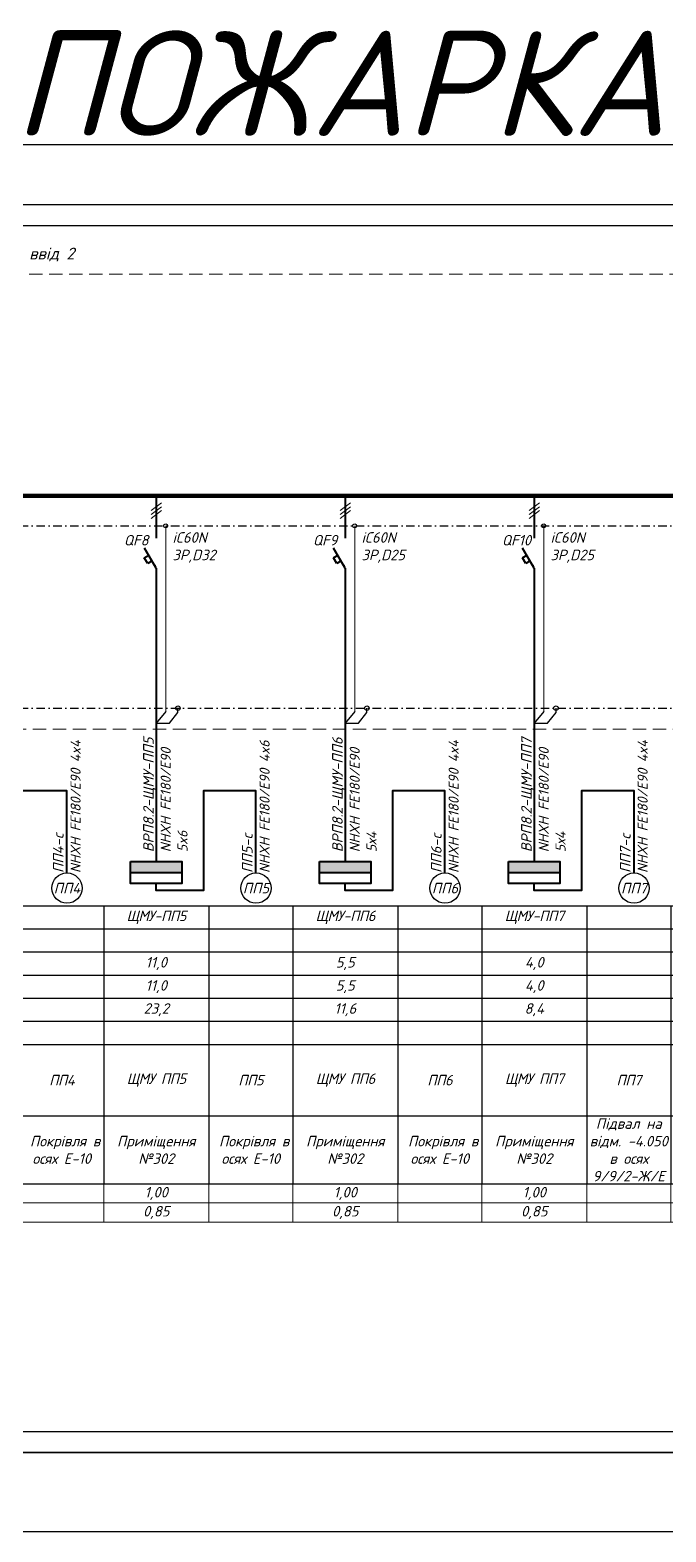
# Model space of a CAD drawing. Header units: millimetres. Extents: x -122434 to 1506205, y -201405 to 386015.
# Drawn here: x 993094 to 1008234, y 152711 to 188459 of the extents above; entities that cross this region are included whole.
import ezdxf

# ---------------------------------------------------------------- set-up
doc = ezdxf.new("R2010")
doc.units = ezdxf.units.MM
doc.linetypes.add('DASHDOTX2', pattern=[2, 1, -0.5, 0, -0.5])
doc.linetypes.add('DASHED', pattern=[9.525, 6.35, -3.175])
doc.layers.get('Defpoints').update_dxf_attribs({"color": 4})
doc.layers.add('Рамка внешняя', color=4, linetype='Continuous', lineweight=30, plot=False)
doc.styles.add('GOST 2.304', font='isocpeui.ttf')
doc.styles.add('ГОСТ 2.304', font='isocpeui.ttf')

# ---------------------------------------------------------------- blocks, each defined once
blk = doc.blocks.new('*T219')
at = {"color": 0, "lineweight": -2, "transparency": 16777216}
for p, q in [((0, 0), (4000, 0)), ((0, 0), (0, -6620)), ((4000, 0), (4000, -6620)), ((6500, 0), (6500, -2200)), ((8500, 0), (8500, -1100)), ((51000, 0), (51000, -2200)), ((53000, 0), (53000, -3300)), ((60500, 0), (70500, 0)), ((63000, 0), (63000, -1650)), ((65500, 0), (65500, -1650)), ((68000, 0), (68000, -1650)), ((0, -550), (80500, -550)), ((11000, -550), (11000, -6620)), ((13000, -550), (13000, -1100)), ((15500, -550), (15500, -6620)), ((17500, -550), (17500, -1100)), ((20000, -550), (20000, -6620)), ((22000, -550), (22000, -1100)), ((24500, -550), (24500, -6620)), ((26500, -550), (26500, -1100)), ((29000, -550), (29000, -6620)), ((31000, -550), (31000, -1100)), ((33500, -550), (33500, -6620)), ((35500, -550), (35500, -1100)), ((38000, -550), (38000, -6620)), ((40000, -550), (40000, -1100)), ((42500, -550), (42500, -6620)), ((44500, -550), (44500, -1100)), ((47000, -550), (47000, -6620)), ((49000, -550), (49000, -1100)), ((55500, -550), (55500, -2200)), ((58000, -550), (58000, -1650)), ((60500, -550), (60500, -1650)), ((70500, -550), (70500, -6620)), ((73000, -550), (73000, -1100)), ((75500, -550), (75500, -1100)), ((78000, -550), (78000, -1650)), ((80500, -550), (80500, -1650)), ((0, -1100), (70500, -1100)), ((75500, -1100), (80500, -1100)), ((0, -1650), (70500, -1650)), ((8500, -1650), (8500, -6620)), ((75500, -1650), (80500, -1650)), ((0, -2200), (4000, -2200)), ((6500, -2200), (8500, -2200)), ((11000, -2200), (13000, -2200)), ((15500, -2200), (17500, -2200)), ((20000, -2200), (22000, -2200)), ((24500, -2200), (26500, -2200)), ((29000, -2200), (31000, -2200)), ((33500, -2200), (35500, -2200)), ((38000, -2200), (40000, -2200)), ((42500, -2200), (44500, -2200)), ((47000, -2200), (49000, -2200)), ((51000, -2200), (55500, -2200)), ((63000, -2200), (63000, -2750)), ((65500, -2200), (65500, -2750)), ((68000, -2200), (70500, -2200)), ((68000, -2200), (68000, -2750)), ((73000, -2200), (73000, -2750)), ((75500, -2200), (75500, -2750)), ((0, -2750), (53000, -2750)), ((6500, -2750), (6500, -6620)), ((51000, -2750), (51000, -6620)), ((55500, -2750), (55500, -3300)), ((60500, -2750), (75500, -2750)), ((0, -3300), (55500, -3300)), ((13000, -3300), (13000, -6620)), ((17500, -3300), (17500, -6620)), ((22000, -3300), (22000, -5000)), ((26500, -3300), (26500, -6620)), ((31000, -3300), (31000, -6620)), ((35500, -3300), (35500, -6620)), ((40000, -3300), (40000, -5000)), ((44500, -3300), (44500, -6620)), ((68000, -3300), (75500, -3300)), ((73000, -3300), (73000, -6620)), ((75500, -3300), (75500, -6620)), ((0, -5000), (6500, -5000)), ((8500, -5000), (11000, -5000)), ((13000, -5000), (15500, -5000)), ((17500, -5000), (24500, -5000)), ((26500, -5000), (29000, -5000)), ((31000, -5000), (33500, -5000)), ((35500, -5000), (42500, -5000)), ((44500, -5000), (47000, -5000)), ((49000, -5000), (68000, -5000)), ((49000, -5000), (49000, -6620)), ((53000, -5000), (53000, -6620)), ((58000, -5000), (58000, -6620)), ((60500, -5000), (60500, -6620)), ((63000, -5000), (63000, -6620)), ((65500, -5000), (65500, -6620)), ((68000, -5000), (68000, -6620)), ((70500, -5000), (80500, -5000)), ((78000, -5000), (78000, -6620)), ((80500, -5000), (80500, -6620)), ((0, -6620), (80500, -6620))]:
    blk.add_line(p, q, dxfattribs=at)
at = {"color": 0, "linetype": 'ByBlock', "lineweight": -2, "transparency": 16777216}
for p, q in [((4000, 0), (60500, 0)), ((11000, 0), (11000, -550)), ((13000, 0), (13000, -550)), ((15500, 0), (15500, -550)), ((17500, 0), (17500, -550)), ((20000, 0), (20000, -550)), ((22000, 0), (22000, -550)), ((24500, 0), (24500, -550)), ((26500, 0), (26500, -550)), ((29000, 0), (29000, -550)), ((31000, 0), (31000, -550)), ((33500, 0), (33500, -550)), ((35500, 0), (35500, -550)), ((38000, 0), (38000, -550)), ((40000, 0), (40000, -550)), ((42500, 0), (42500, -550)), ((44500, 0), (44500, -550)), ((47000, 0), (47000, -550)), ((49000, 0), (49000, -550)), ((55500, 0), (55500, -550)), ((58000, 0), (58000, -550)), ((60500, 0), (60500, -550)), ((70500, 0), (80500, 0)), ((70500, 0), (70500, -550)), ((73000, 0), (73000, -550)), ((75500, 0), (75500, -550)), ((78000, 0), (78000, -550)), ((80500, 0), (80500, -550)), ((8500, -1100), (8500, -1650)), ((13000, -1100), (13000, -3300)), ((17500, -1100), (17500, -3300)), ((22000, -1100), (22000, -3300)), ((26500, -1100), (26500, -3300)), ((31000, -1100), (31000, -3300)), ((35500, -1100), (35500, -3300)), ((40000, -1100), (40000, -3300)), ((44500, -1100), (44500, -3300)), ((49000, -1100), (49000, -5000)), ((70500, -1100), (75500, -1100)), ((73000, -1100), (73000, -2200)), ((75500, -1100), (75500, -2200)), ((58000, -1650), (58000, -5000)), ((60500, -1650), (60500, -5000)), ((63000, -1650), (63000, -2200)), ((65500, -1650), (65500, -2200)), ((68000, -1650), (68000, -2200)), ((70500, -1650), (75500, -1650)), ((78000, -1650), (78000, -5000)), ((80500, -1650), (80500, -5000)), ((4000, -2200), (6500, -2200)), ((6500, -2200), (6500, -2750)), ((8500, -2200), (11000, -2200)), ((13000, -2200), (15500, -2200)), ((17500, -2200), (20000, -2200)), ((22000, -2200), (24500, -2200)), ((26500, -2200), (29000, -2200)), ((31000, -2200), (33500, -2200)), ((35500, -2200), (38000, -2200)), ((40000, -2200), (42500, -2200)), ((44500, -2200), (47000, -2200)), ((49000, -2200), (51000, -2200)), ((51000, -2200), (51000, -2750)), ((55500, -2200), (68000, -2200)), ((55500, -2200), (55500, -2750)), ((70500, -2200), (80500, -2200)), ((53000, -2750), (60500, -2750)), ((63000, -2750), (63000, -5000)), ((65500, -2750), (65500, -5000)), ((68000, -2750), (68000, -5000)), ((73000, -2750), (73000, -3300)), ((75500, -2750), (80500, -2750)), ((75500, -2750), (75500, -3300)), ((53000, -3300), (53000, -5000)), ((55500, -3300), (68000, -3300)), ((55500, -3300), (55500, -6620)), ((75500, -3300), (80500, -3300)), ((6500, -5000), (8500, -5000)), ((11000, -5000), (13000, -5000)), ((15500, -5000), (17500, -5000)), ((22000, -5000), (22000, -6620)), ((24500, -5000), (26500, -5000)), ((29000, -5000), (31000, -5000)), ((33500, -5000), (35500, -5000)), ((40000, -5000), (40000, -6620)), ((42500, -5000), (44500, -5000)), ((47000, -5000), (49000, -5000)), ((68000, -5000), (70500, -5000))]:
    blk.add_line(p, q, dxfattribs=at)
at = {"layer": 'Defpoints', "color": 8, "linetype": 'ByBlock', "lineweight": 0, "transparency": 16777216}
for p, q in [((0, -6620), (0, -7527)), ((4000, -6620), (4000, -7527)), ((6500, -6620), (6500, -7527)), ((8500, -6620), (8500, -7527)), ((11000, -6620), (11000, -7527)), ((13000, -6620), (13000, -7527)), ((15500, -6620), (15500, -7527)), ((17500, -6620), (17500, -7527)), ((20000, -6620), (20000, -7527)), ((22000, -6620), (22000, -7527)), ((24500, -6620), (24500, -7527)), ((26500, -6620), (26500, -7527)), ((29000, -6620), (29000, -7527)), ((31000, -6620), (31000, -7527)), ((33500, -6620), (33500, -7527)), ((35500, -6620), (35500, -7527)), ((38000, -6620), (38000, -7527)), ((40000, -6620), (40000, -7527)), ((42500, -6620), (42500, -7527)), ((44500, -6620), (44500, -7527)), ((47000, -6620), (47000, -7527)), ((49000, -6620), (49000, -7527)), ((51000, -6620), (51000, -7527)), ((53000, -6620), (53000, -7527)), ((55500, -6620), (55500, -7527)), ((58000, -6620), (58000, -7527)), ((60500, -6620), (60500, -7527)), ((63000, -6620), (63000, -7527)), ((65500, -6620), (65500, -7527)), ((68000, -6620), (68000, -7527)), ((70500, -6620), (70500, -7527)), ((73000, -6620), (73000, -7527)), ((75500, -6620), (75500, -7527)), ((78000, -6620), (78000, -7527)), ((80500, -6620), (80500, -7527)), ((0, -7073), (80500, -7073)), ((0, -7527), (80500, -7527))]:
    blk.add_line(p, q, dxfattribs=at)
at = {"color": 0, "transparency": 16777216, "char_height": 250, "attachment_point": 5}
for s, insert, width, style in [('Номер по плану', (2000, -275), 3880, 'ГОСТ 2.304'), ('{\\T0.95;ЩМУ-ДВ4}', (5250, -275), 2380, 'ГОСТ 2.304'), ('{\\T0.95;ЩМУ-ПП1}', (9750, -275), 2380, 'ГОСТ 2.304'), ('{\\T0.95;ЩМУ-ПП2}', (14250, -275), 2380, 'ГОСТ 2.304'), ('{\\T0.95;ЩМУ-ПП3}', (18750, -275), 2380, 'ГОСТ 2.304'), ('{\\T0.95;ЩМУ-ПП4}', (23250, -275), 2380, 'ГОСТ 2.304'), ('{\\T0.95;ЩМУ-ПП5}', (27750, -275), 2380, 'ГОСТ 2.304'), ('{\\T0.95;ЩМУ-ПП6}', (32250, -275), 2380, 'ГОСТ 2.304'), ('{\\T0.95;ЩМУ-ПП7}', (36750, -275), 2380, 'ГОСТ 2.304'), ('{\\T0.95;ЩМУ-ПП8}', (41250, -275), 2380, 'ГОСТ 2.304'), ('{\\T0.95;ЩМУ-ПП9}', (45750, -275), 2380, 'ГОСТ 2.304'), ('{\\T0.95;ЩМУ-ДВ2}', (50000, -275), 1880, 'ГОСТ 2.304'), ('ЩР1', (54250, -275), 2380, 'ГОСТ 2.304'), ('ЛТПП1', (56750, -275), 2380, 'ГОСТ 2.304'), ('ЛТПП2', (59250, -275), 2380, 'ГОСТ 2.304'), ('ШУ-Л1', (61750, -275), 2380, 'GOST 2.304'), ('ШУ-Л2', (64250, -275), 2380, 'GOST 2.304'), ('ШУ-Л3', (66750, -275), 2380, 'GOST 2.304'), ('ЩАО3', (69250, -275), 2380, 'GOST 2.304'), ('ЛТПП1-о', (76750, -275), 2380, 'ГОСТ 2.304'), ('ЛТПП2-о', (79250, -275), 2380, 'ГОСТ 2.304'), ('Тип', (2000, -825), 3880, 'ГОСТ 2.304'), ('Рвст., кВт', (2000, -1375), 3880, 'ГОСТ 2.304'), ('45,0', (5250, -1375), 2380, 'ГОСТ 2.304'), ('5,5', (9750, -1375), 2380, 'ГОСТ 2.304'), ('11,0', (14250, -1375), 2380, 'ГОСТ 2.304'), ('3,0', (18750, -1375), 2380, 'ГОСТ 2.304'), ('5,5', (23250, -1375), 2380, 'ГОСТ 2.304'), ('11,0', (27750, -1375), 2380, 'ГОСТ 2.304'), ('5,5', (32250, -1375), 2380, 'ГОСТ 2.304'), ('4,0', (36750, -1375), 2380, 'ГОСТ 2.304'), ('5,5', (41250, -1375), 2380, 'ГОСТ 2.304'), ('5,5', (45750, -1375), 2380, 'ГОСТ 2.304'), ('30,0', (50000, -1375), 1880, 'ГОСТ 2.304'), ('12,2', (54250, -1375), 2380, 'ГОСТ 2.304'), ('8,3', (56750, -1375), 2380, 'ГОСТ 2.304'), ('8,3', (59250, -1375), 2380, 'ГОСТ 2.304'), ('0,5', (61750, -1375), 2380, 'ГОСТ 2.304'), ('0,5', (64250, -1375), 2380, 'ГОСТ 2.304'), ('0,5', (66750, -1375), 2380, 'ГОСТ 2.304'), ('3,0', (69250, -1375), 2380, 'ГОСТ 2.304'), ('0,5', (76750, -1375), 2380, 'ГОСТ 2.304'), ('0,5', (79250, -1375), 2380, 'ГОСТ 2.304'), ('Рр., кВт', (2000, -1925), 3880, 'ГОСТ 2.304'), ('45,0', (5250, -1925), 2380, 'ГОСТ 2.304'), ('5,5', (9750, -1925), 2380, 'ГОСТ 2.304'), ('11,0', (14250, -1925), 2380, 'ГОСТ 2.304'), ('3,0', (18750, -1925), 2380, 'ГОСТ 2.304'), ('5,5', (23250, -1925), 2380, 'ГОСТ 2.304'), ('11,0', (27750, -1925), 2380, 'ГОСТ 2.304'), ('5,5', (32250, -1925), 2380, 'ГОСТ 2.304'), ('4,0', (36750, -1925), 2380, 'ГОСТ 2.304'), ('5,5', (41250, -1925), 2380, 'ГОСТ 2.304'), ('5,5', (45750, -1925), 2380, 'ГОСТ 2.304'), ('30,0', (50000, -1925), 1880, 'ГОСТ 2.304'), ('12,2', (54250, -1925), 2380, 'GOST 2.304'), ('6,6', (56750, -1925), 2380, 'ГОСТ 2.304'), ('6,6', (59250, -1925), 2380, 'ГОСТ 2.304'), ('0,3', (61750, -1925), 2380, 'ГОСТ 2.304'), ('0,3', (64250, -1925), 2380, 'ГОСТ 2.304'), ('0,3', (66750, -1925), 2380, 'ГОСТ 2.304'), ('3,0', (69250, -1925), 2380, 'GOST 2.304'), ('0,4', (76750, -1925), 2380, 'ГОСТ 2.304'), ('0,4', (79250, -1925), 2380, 'ГОСТ 2.304'), ('Іном.', (2000, -2475), 3880, 'ГОСТ 2.304'), ('87,5', (5250, -2475), 2380, 'ГОСТ 2.304'), ('11,6', (9750, -2475), 2380, 'ГОСТ 2.304'), ('23,2', (14250, -2475), 2380, 'ГОСТ 2.304'), ('7,2', (18750, -2475), 2380, 'ГОСТ 2.304'), ('11,6', (23250, -2475), 2380, 'ГОСТ 2.304'), ('23,2', (27750, -2475), 2380, 'ГОСТ 2.304'), ('11,6', (32250, -2475), 2380, 'ГОСТ 2.304'), ('8,4', (36750, -2475), 2380, 'ГОСТ 2.304'), ('11,6', (41250, -2475), 2380, 'ГОСТ 2.304'), ('11,6', (45750, -2475), 2380, 'ГОСТ 2.304'), ('53,7', (50000, -2475), 1880, 'ГОСТ 2.304'), ('28,6', (54250, -2475), 2380, 'ГОСТ 2.304'), ('22,9', (56750, -2475), 2380, 'ГОСТ 2.304'), ('22,9', (59250, -2475), 2380, 'ГОСТ 2.304'), ('2,3', (61750, -2475), 2380, 'ГОСТ 2.304'), ('2,3', (64250, -2475), 2380, 'ГОСТ 2.304'), ('2,3', (66750, -2475), 2380, 'ГОСТ 2.304'), ('5,1', (69250, -2475), 2380, 'ГОСТ 2.304'), ('3,5', (76750, -2475), 2380, 'ГОСТ 2.304'), ('3,5', (79250, -2475), 2380, 'ГОСТ 2.304'), ('Іп', (2000, -3025), 3880, 'ГОСТ 2.304'), ('{\\T0.95;\\C7;Найменування обладнання за планом}', (2000, -4150), 3880, 'ГОСТ 2.304'), ('{\\C256;Шафа управління Л1}', (61750, -4150), 2380, 'ГОСТ 2.304'), ('{\\C256;Шафа управління Л2}', (64250, -4150), 2380, 'ГОСТ 2.304'), ('{\\C256;Шафа управління Л3}', (66750, -4150), 2380, 'ГОСТ 2.304'), ('{\\T0.95;Щит аварійного освітлення}', (69250, -4150), 2380, 'ГОСТ 2.304'), ('Освітлення шахти ЛТПП1', (76750, -4150), 2380, 'ГОСТ 2.304'), ('Освітлення шахти ЛТПП2', (79250, -4150), 2380, 'ГОСТ 2.304'), ('{\\T0.95;ЩМУ ДВ4}', (5250, -4150), 2380, 'ГОСТ 2.304'), ('{\\T0.95;ДВ4}', (7500, -4150), 1880, 'ГОСТ 2.304'), ('{\\T0.95;ЩМУ ПП1}', (9750, -4150), 2380, 'ГОСТ 2.304'), ('{\\T0.95;ПП1}', (12000, -4150), 1880, 'ГОСТ 2.304'), ('{\\T0.95;ЩМУ ПП2}', (14250, -4150), 2380, 'ГОСТ 2.304'), ('{\\T0.95;ПП2}', (16500, -4150), 1880, 'ГОСТ 2.304'), ('{\\T0.95;ЩМУ ПП3}', (18750, -4150), 2380, 'ГОСТ 2.304'), ('{\\T0.95;ПП3}', (21000, -4150), 1880, 'ГОСТ 2.304'), ('{\\T0.95;ЩМУ ПП4}', (23250, -4150), 2380, 'ГОСТ 2.304'), ('{\\T0.95;ПП4}', (25500, -4150), 1880, 'ГОСТ 2.304'), ('{\\T0.95;ЩМУ ПП5}', (27750, -4150), 2380, 'ГОСТ 2.304'), ('{\\T0.95;ПП5}', (30000, -4150), 1880, 'ГОСТ 2.304'), ('{\\T0.95;ЩМУ ПП6}', (32250, -4150), 2380, 'ГОСТ 2.304'), ('{\\T0.95;ПП6}', (34500, -4150), 1880, 'ГОСТ 2.304'), ('{\\T0.95;ЩМУ ПП7}', (36750, -4150), 2380, 'ГОСТ 2.304'), ('{\\T0.95;ПП7}', (39000, -4150), 1880, 'ГОСТ 2.304'), ('{\\T0.95;ЩМУ ПП8}', (41250, -4150), 2380, 'ГОСТ 2.304'), ('{\\T0.95;ПП8}', (43500, -4150), 1880, 'ГОСТ 2.304'), ('{\\T0.95;ЩМУ ПП9}', (45750, -4150), 2380, 'ГОСТ 2.304'), ('{\\T0.95;ПП9}', (48000, -4150), 1880, 'ГОСТ 2.304'), ('{\\T0.95;ЩМУ ДВ2}', (50000, -4150), 1880, 'ГОСТ 2.304'), ('{\\T0.95;ДВ2}', (52000, -4150), 1880, 'ГОСТ 2.304'), ('Щит ЩР1 ', (54250, -4150), 2380, 'ГОСТ 2.304'), ('Ліфт ЛТПП1', (56750, -4150), 2380, 'ГОСТ 2.304'), ('Ліфт ЛТПП2', (59250, -4150), 2380, 'ГОСТ 2.304'), ('Резерв', (71750, -4150), 2380, 'ГОСТ 2.304'), ('Резерв', (74250, -4150), 2380, 'ГОСТ 2.304'), ('Підвал на відм. -4.050 в осях 9/9/2-Ж/Е', (21000, -5810), 1880, 'ГОСТ 2.304'), ('Підвал на відм. -4.050 в осях 9/9/2-Ж/Е', (39000, -5810), 1880, 'ГОСТ 2.304'), ('Місце встановлення', (2000, -5810), 3880, 'ГОСТ 2.304'), ('Приміщення №302', (5250, -5810), 2380, 'ГОСТ 2.304'), (' Покрівля в осях Г-10', (7500, -5810), 1880, 'ГОСТ 2.304'), ('Приміщення №302', (9750, -5810), 2380, 'ГОСТ 2.304'), ('Покрівля в осях Г-11', (12000, -5810), 1880, 'ГОСТ 2.304'), ('Приміщення №302', (14250, -5810), 2380, 'ГОСТ 2.304'), ('Покрівля в осях Г-11', (16500, -5810), 1880, 'ГОСТ 2.304'), ('Приміщення №302', (18750, -5810), 2380, 'ГОСТ 2.304'), ('Приміщення №302', (23250, -5810), 2380, 'ГОСТ 2.304'), (' Покрівля в осях E-10', (25500, -5810), 1880, 'ГОСТ 2.304'), ('Приміщення №302', (27750, -5810), 2380, 'ГОСТ 2.304'), (' Покрівля в осях E-10', (30000, -5810), 1880, 'ГОСТ 2.304'), ('Приміщення №302', (32250, -5810), 2380, 'ГОСТ 2.304'), (' Покрівля в осях E-10', (34500, -5810), 1880, 'ГОСТ 2.304'), ('Приміщення №302', (36750, -5810), 2380, 'ГОСТ 2.304'), ('Приміщення №302', (41250, -5810), 2380, 'ГОСТ 2.304'), (' Покрівля в осях E-10', (43500, -5810), 1880, 'ГОСТ 2.304'), ('Приміщення №302', (45750, -5810), 2380, 'ГОСТ 2.304'), (' Покрівля в осях E-10', (48000, -5810), 1880, 'ГОСТ 2.304'), ('Приміщення №302', (50000, -5810), 1880, 'ГОСТ 2.304'), ('Покрівля в осях Д-10', (52000, -5810), 1880, 'ГОСТ 2.304'), ('Приміщення №013', (54250, -5810), 2380, 'ГОСТ 2.304'), ('Приміщення №301', (56750, -5810), 2380, 'ГОСТ 2.304'), ('Приміщення №207', (59250, -5810), 2380, 'ГОСТ 2.304'), ('Приміщення №302', (61750, -5810), 2380, 'ГОСТ 2.304'), ('Приміщення №302', (64250, -5810), 2380, 'ГОСТ 2.304'), ('Приміщення №302', (66750, -5810), 2380, 'ГОСТ 2.304'), ('Електро- щитова №011', (69250, -5810), 2380, 'ГОСТ 2.304'), ('Приміщення №301', (76750, -5810), 2380, 'ГОСТ 2.304'), ('Приміщення №207', (79250, -5810), 2380, 'ГОСТ 2.304')]:
    blk.add_mtext(s, dxfattribs=dict(at, insert=insert, width=width, style=style))
at = {"color": 7, "true_color": 0xffffff, "transparency": 16777216, "char_height": 250, "attachment_point": 5, "style": 'ГОСТ 2.304'}
for s, insert, width in [('Кп', (2000, -6847), 3880), ('1,00', (5250, -6847), 2380), ('1,00', (9750, -6847), 2380), ('1,00', (14250, -6847), 2380), ('1,00', (18750, -6847), 2380), ('1,00', (23250, -6847), 2380), ('1,00', (27750, -6847), 2380), ('1,00', (32250, -6847), 2380), ('1,00', (36750, -6847), 2380), ('1,00', (41250, -6847), 2380), ('1,00', (45750, -6847), 2380), ('1,00', (50000, -6847), 1880), ('1,00', (54250, -6847), 2380), ('0,80', (56750, -6847), 2380), ('0,80', (59250, -6847), 2380), ('1,00', (61750, -6847), 2380), ('1,00', (64250, -6847), 2380), ('1,00', (66750, -6847), 2380), ('1,00', (69250, -6847), 2380), ('0,80', (76750, -6847), 2380), ('0,80', (79250, -6847), 2380), ('cos ф', (2000, -7300), 3880), ('0,85', (5250, -7300), 2380), ('0,85', (9750, -7300), 2380), ('0,85', (14250, -7300), 2380), ('0,75', (18750, -7300), 2380), ('0,85', (23250, -7300), 2380), ('0,85', (27750, -7300), 2380), ('0,85', (32250, -7300), 2380), ('0,85', (36750, -7300), 2380), ('0,85', (41250, -7300), 2380), ('0,85', (45750, -7300), 2380), ('0,65', (54250, -7300), 2380), ('0,65', (56750, -7300), 2380), ('0,65', (59250, -7300), 2380), ('0,65', (61750, -7300), 2380), ('0,65', (64250, -7300), 2380), ('0,65', (66750, -7300), 2380), ('0,90', (69250, -7300), 2380), ('0,65', (76750, -7300), 2380), ('0,65', (79250, -7300), 2380), ('0.85', (50000, -7300), 1880)]:
    blk.add_mtext(s, dxfattribs=dict(at, insert=insert, width=width))
blk = doc.blocks.new('2хА3')
at = {"lineweight": 30, "ltscale": 100}
blk.add_lwpolyline([(0, -287), (815, -287), (815, 0), (0, 0)], close=True, dxfattribs=at)
at = {"layer": 'Рамка внешняя', "ltscale": 100}
blk.add_lwpolyline([(-20, -292), (820, -292), (820, 5), (-20, 5)], close=True, dxfattribs=at)

msp = doc.modelspace()

# ---------------------------------------------------------------- hatches: boundary and pattern name
at = {"lineweight": 40}
h = msp.add_hatch(color=256, dxfattribs=at)
h.dxf.hatch_style = 1
h.paths.add_polyline_path([(996711, 168670), (995486, 168670), (995486, 168406), (996711, 168406)])
h = msp.add_hatch(color=256, dxfattribs=at)
h.dxf.hatch_style = 1
h.paths.add_polyline_path([(1001211, 168670), (999986, 168670), (999986, 168406), (1001211, 168406)])
h = msp.add_hatch(color=256, dxfattribs=at)
h.dxf.hatch_style = 1
h.paths.add_polyline_path([(1005711, 168670), (1004486, 168670), (1004486, 168406), (1005711, 168406)])

# ---------------------------------------------------------------- linework, layer by layer
at = {"color": 0, "lineweight": 40, "ltscale": 200}
for p, q in [((996099, 177369), (996099, 176364)), ((1000599, 177369), (1000599, 176364)), ((1005099, 177369), (1005099, 176364)), ((995815, 175900), (995919, 175960)), ((995895, 175762), (995815, 175900)), ((996099, 175649), (995819, 176129)), ((1000315, 175900), (1000419, 175960)), ((1000395, 175762), (1000315, 175900)), ((1000599, 175649), (1000319, 176129)), ((1004815, 175900), (1004919, 175960)), ((1004895, 175762), (1004815, 175900)), ((1005099, 175649), (1004819, 176129)), ((995999, 175822), (995895, 175762)), ((1000499, 175822), (1000395, 175762)), ((1004999, 175822), (1004895, 175762))]:
    msp.add_line(p, q, dxfattribs=at)
at = {"color": 0, "lineweight": 13, "ltscale": 200}
for p, q in [((995975, 177021), (996223, 177206)), ((995975, 176928), (996223, 177113)), ((995975, 176835), (996223, 177020)), ((1000475, 177021), (1000723, 177206)), ((1000475, 176928), (1000723, 177113)), ((1000475, 176835), (1000723, 177020)), ((1004975, 177021), (1005223, 177206)), ((1004975, 176928), (1005223, 177113)), ((1004975, 176835), (1005223, 177020))]:
    msp.add_line(p, q, dxfattribs=at)
at = {"color": 0, "linetype": 'DASHDOTX2', "ltscale": 200}
for p, q in [((973243, 176657), (1047845, 176657)), ((973243, 172318), (1047845, 172318))]:
    msp.add_line(p, q, dxfattribs=at)
at = {"color": 0, "lineweight": 9, "ltscale": 200}
for p, q in [((996323, 175231), (996323, 176657)), ((1000823, 175231), (1000823, 176657)), ((1005323, 175231), (1005323, 176657)), ((996323, 172238), (996323, 175231)), ((1000823, 172238), (1000823, 175231)), ((1005323, 172238), (1005323, 175231))]:
    msp.add_line(p, q, dxfattribs=at)
at = {"lineweight": 40, "ltscale": 200}
for p, q in [((996099, 175649), (996099, 175231)), ((1000599, 175649), (1000599, 175231)), ((1005099, 175649), (1005099, 175231)), ((996099, 175231), (996099, 172839)), ((1000599, 175231), (1000599, 172839)), ((1005099, 175231), (1005099, 172839)), ((996099, 172839), (996099, 168670)), ((1000599, 172839), (1000599, 168670)), ((1005099, 172839), (1005099, 168670)), ((995486, 168406), (996711, 168406)), ((999986, 168406), (1001211, 168406)), ((1004486, 168406), (1005711, 168406))]:
    msp.add_line(p, q, dxfattribs=at)
at = {"color": 0, "ltscale": 200}
for p, q in [((996616, 172218), (996616, 172318)), ((1001116, 172218), (1001116, 172318)), ((1005616, 172218), (1005616, 172318)), ((996090, 171958), (996414, 171958)), ((996323, 172238), (996099, 171958)), ((996414, 171958), (996616, 172218)), ((1000590, 171958), (1000914, 171958)), ((1000823, 172238), (1000599, 171958)), ((1000914, 171958), (1001116, 172218)), ((1005090, 171958), (1005414, 171958)), ((1005323, 172238), (1005099, 171958)), ((1005414, 171958), (1005616, 172218))]:
    msp.add_line(p, q, dxfattribs=at)
msp.add_xline((1302, 154602), (-1, 0))
at = {"color": 3}
msp.add_lwpolyline([(963341, 185736), (1050899, 185736), (1050899, 152711), (963341, 152711)], close=True, dxfattribs=at)
at = {"linetype": 'DASHED', "lineweight": 18, "ltscale": 50}
msp.add_lwpolyline([(972596, 182650), (1048721, 182650), (1048721, 171820), (972596, 171820)], close=True, dxfattribs=at)
at = {"color": 0, "lineweight": 40, "ltscale": 50, "const_width": 100}
msp.add_lwpolyline([(973098, 177369), (1048392, 177376)], dxfattribs=at)
at = {"lineweight": 40, "ltscale": 200}
for points in [[(993973, 168395), (993973, 170351), (992723, 170351), (992723, 167978), (991599, 167978), (991599, 168143)], [(998473, 168395), (998473, 170351), (997223, 170351), (997223, 167978), (996099, 167978), (996099, 168143)], [(1002973, 168395), (1002973, 170351), (1001723, 170351), (1001723, 167978), (1000599, 167978), (1000599, 168143)], [(1007473, 168395), (1007473, 170351), (1006223, 170351), (1006223, 167978), (1005099, 167978), (1005099, 168143)]]:
    msp.add_lwpolyline(points, dxfattribs=at)
at = {"color": 7, "lineweight": 40, "ltscale": 50}
for points in [[(995486, 168670), (996711, 168670), (996711, 168143), (995486, 168143)], [(999986, 168670), (1001211, 168670), (1001211, 168143), (999986, 168143)], [(1004486, 168670), (1005711, 168670), (1005711, 168143), (1004486, 168143)]]:
    msp.add_lwpolyline(points, close=True, dxfattribs=at)
at = {"color": 0}
for centre, radius in [((996323, 176657), 46.3), ((1000823, 176657), 46.3), ((1005323, 176657), 46.3), ((996616, 172318), 51.8), ((1001116, 172318), 51.8), ((1005616, 172318), 51.8)]:
    msp.add_circle(centre, radius, dxfattribs=at)
for centre in [(993973, 168035), (998473, 168035), (1002973, 168035), (1007473, 168035)]:
    msp.add_circle(centre, 360)
at = {"color": 0, "lineweight": 40}
for p in [(996062, 175710), (1000562, 175710), (1005062, 175710)]:
    msp.add_point(p, dxfattribs=at)

# ---------------------------------------------------------------- block references
at = {"lineweight": 40, "xscale": 100, "yscale": 100, "zscale": 100}
msp.add_blockref('2хА3', (967349, 183802), dxfattribs=at)
msp.add_blockref('*T219', (968349, 167615))

# ---------------------------------------------------------------- texts
at = {"color": 3, "lineweight": 40, "style": 'GOST 2.304'}
msp.add_text('ВРП8.2 ПОЖАРКА', height=2500, dxfattribs=at).set_placement((980413, 185942))
at = {"color": 0, "lineweight": 40}
for s, height, style, p in [('від ВРП8.1, ввід 2', 281.25, 'ГОСТ 2.304', (990958, 182998, 0)), ('QF8', 250, 'GOST 2.304', (995328, 176190)), ('QF9', 250, 'GOST 2.304', (999828, 176190)), ('QF10', 250, 'GOST 2.304', (1004328, 176190))]:
    msp.add_text(s, height=height, dxfattribs=dict(at, style=style)).set_placement(p)
at = {"color": 7, "linetype": 'Continuous', "char_height": 250, "width": 1279.51, "attachment_point": 4, "style": 'ГОСТ 2.304'}
for s, insert in [('{\\C256;iС60N\\P3P,D32}', (996486, 176144, 0)), ('{\\C256;iС60N\\P3P,D25}', (1000986, 176144, 0)), ('{\\C256;iС60N\\P3P,D25}', (1005486, 176144, 0))]:
    msp.add_mtext(s, dxfattribs=dict(at, insert=insert))
at = {"color": 7, "linetype": 'Continuous', "char_height": 250, "width": 4000, "attachment_point": 4, "rotation": 90, "style": 'ГОСТ 2.304'}
for s, insert in [('{\\C256;ВРП8.2-ЩМУ-ПП5\\P\\H0.95833x;NHXH FE180/E90\\P5x6}', (996316, 168890)), ('{\\C256;ВРП8.2-ЩМУ-ПП6\\P\\H0.95833x;NHXH FE180/E90\\P5х4}', (1000816, 168890)), ('{\\C256;ВРП8.2-ЩМУ-ПП7\\P\\H0.95833x;NHXH FE180/E90\\P5х4}', (1005316, 168890)), ('{\\C256;ПП4-c \\P\\H0.95833x;NHXH FE180/E90 4x4}', (993970, 168395)), ('{\\C256;ПП5-c \\P\\H0.95833x;NHXH FE180/E90 4x6}', (998470, 168395)), ('{\\C256;ПП6-c \\P\\H0.95833x;NHXH FE180/E90 4x4}', (1002970, 168395)), ('{\\C256;ПП7-c \\P\\H0.95833x;NHXH FE180/E90 4x4}', (1007470, 168395))]:
    msp.add_mtext(s, dxfattribs=dict(at, insert=insert))
at = {"linetype": 'Continuous', "lineweight": 25, "char_height": 250, "width": 1500, "attachment_point": 5, "line_spacing_factor": 0.84, "style": 'GOST 2.304'}
for s, insert in [('{\\C7;ПП4}', (993973, 168035)), ('{\\C7;ПП5}', (998473, 168035)), ('{\\C7;ПП6}', (1002973, 168035)), ('{\\C7;ПП7}', (1007473, 168035))]:
    msp.add_mtext(s, dxfattribs=dict(at, insert=insert))

doc.saveas('drawing.dxf')
